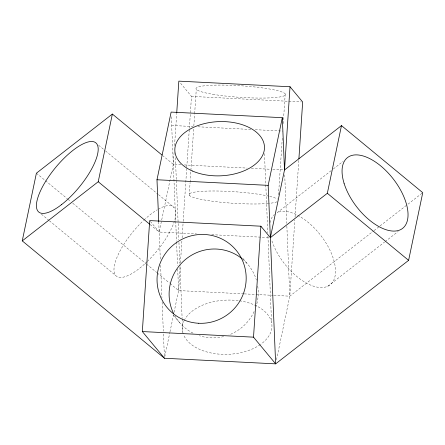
<?xml version="1.0" encoding="UTF-8"?>
<svg xmlns="http://www.w3.org/2000/svg" width="445" height="445" viewBox="0 0 445 445"><rect width="100%" height="100%" fill="white"/><g stroke="black" fill="none" stroke-linecap="round" stroke-linejoin="round"><path stroke-width="0.33" stroke-dasharray="2.23 1.67" d="M174.095 152.574L173.316 164.361L159.177 232.034L196.468 233.914M174.557 145.637L176.671 113.736M174.078 312.234L178.606 290.579L180.264 265.615M180.447 262.839L181.916 240.645M182.1 237.875L183.156 221.922M183.201 221.226L186.744 167.826M186.789 167.136L189.314 128.994M189.364 128.299L191.478 96.398L179.702 82.197M189.253 195.249L190.076 182.789M190.126 182.094L190.861 171.019M190.905 170.329L193.658 128.789M193.842 126.024L194.621 114.254M194.665 113.558L196.273 89.328M278.526 194.888L282.286 138.122M283.248 123.582L285.223 93.817M276.501 359.799L289.795 296.181L294.851 219.897M295.035 217.127L298.801 160.256M164.75 356.901L169.84 332.537M169.979 331.859L173.517 314.943M331.186 170.646L277.202 212.671A44.856 23.001 52.1 0 1 327.748 245.946A44.856 23.001 52.1 0 1 319.082 287.42A44.856 23.001 52.1 0 1 271.545 239.738M333.366 168.95L343.178 161.307M273.909 295.385L289.795 296.181L373.505 231.016M374.056 230.588L379.524 226.327M380.075 225.904L407.431 204.605M407.976 204.183L422.75 192.679M327.848 286.207L384.558 242.063M385.103 241.635L398.186 231.45M191.478 96.398L301.282 101.933M171.687 125.468L193.097 126.547M197.93 126.792L251.102 129.473M255.246 129.684L282.875 131.075M180.915 164.745L173.316 164.361L163.159 155.978M184.364 164.923L247.209 168.088M251.353 168.299L269.998 169.239M272.763 169.378L284.505 169.968M211.659 234.682L270.36 237.641M170.051 283.521L178.606 290.579L243.521 293.85M244.216 293.884L273.219 295.347M98.595 145.215L105.014 150.51M105.548 150.95L157.981 194.226M158.515 194.665L174.028 207.47M150.087 224.536L159.177 232.034L149.692 220.598M36.39 173.205L44.945 180.264M45.479 180.703L67.401 198.798M67.935 199.238L70.61 201.446M72.746 203.209L145.993 263.663M146.527 264.102L156.685 272.485M157.219 272.93L169.517 283.076M41.374 214.14L48.861 220.325M49.395 220.764L115.733 275.516M242.898 258.439L247.203 263.64M173.25 314.915L180.147 323.237M284.705 174.824L286.741 223.368M286.858 226.143L289.795 296.181M264.48 153.603L265.76 184.163M265.787 184.859L267.795 232.78M267.94 236.256L271.55 322.38M175.397 157.73L176.331 179.952M176.359 180.648L178.834 239.683M178.951 242.464L179.825 263.301M179.969 266.772L182.122 318.169M182.155 318.865L182.706 332.059M171.319 116.768L175.669 220.536M175.697 221.232L176.543 241.34M176.57 242.036L177.561 265.615M177.705 269.08L178.606 290.579M158.743 221.716L160.367 260.47M160.573 265.326L161.936 297.916M162.108 302.077L163.332 331.208M163.448 333.978L164.405 356.868M239.543 300.814A44.856 27.123 -2.4 0 1 260.842 344.207M260.325 344.575A44.856 27.123 -2.4 0 1 215.886 353.786A44.856 27.123 -2.4 0 1 183.479 334.573M183.245 333.945A44.856 27.123 -2.4 0 1 183.913 321.145M184.208 320.511A44.856 27.123 -2.4 0 1 238.876 300.72M277.063 201.769A44.856 5.796 3.8 0 1 268.752 203.393M268.19 203.443A44.856 5.796 3.8 0 1 202.948 199.705A44.856 5.796 3.8 0 1 203.337 191.244A44.856 5.796 3.8 0 1 268.53 196.106M269.714 196.384A44.856 5.796 3.8 0 1 277.43 199.082M242.825 259.368A44.856 44.15 -39.7 0 1 256.415 280.155M257.75 286.124A44.856 44.15 -39.7 0 1 256.086 306.449M254.089 311.561A44.856 44.15 -39.7 0 1 228.958 334.946M223.679 336.587A44.856 44.15 -39.7 0 1 199.327 335.73M193.019 333.133A44.856 44.15 -39.7 0 1 174.974 316.078M270.015 222.611A44.856 23.001 52.1 0 1 274.398 214.512M158.214 209.222A44.856 15.358 -50.5 0 1 175.313 217.627A44.856 15.358 -50.5 0 1 147.751 261.059M147.284 261.515A44.856 15.358 -50.5 0 1 114.026 271.022A44.856 15.358 -50.5 0 1 143.485 220.509M143.985 220.036A44.856 15.358 -50.5 0 1 157.168 209.834M212.877 94.301A44.856 5.796 3.8 0 0 285.017 95.319A44.856 5.796 3.8 0 0 224.352 85.101A44.856 5.796 3.8 0 0 212.877 94.301"/><path stroke-width="0.67" d="M164.466 358.253L142.339 331.558L149.692 220.598L260.876 226.199L270.36 237.641L327.342 193.286L341.482 125.607L422.75 192.679L408.61 260.353L275.65 363.86L164.466 358.253L22.25 240.879L36.39 173.205L112.368 114.059L162.091 155.099M176.721 113.041L178.834 81.14L290.018 86.747L302.661 102.005L298.895 158.871M158.743 221.716L156.985 179.758L171.125 112.084L282.314 117.686L268.168 185.359L275.65 363.86L253.522 337.16L260.876 226.199M290.018 86.747L284.505 169.968L270.36 237.641M22.25 240.879L98.228 181.732L112.368 114.059M341.482 125.607L284.505 169.968L282.314 117.686M156.985 179.758L268.168 185.359M142.339 331.558L253.522 337.16M327.342 193.286L408.61 260.353M98.228 181.732L149.553 224.096M173.689 313.692A44.856 44.15 -39.7 0 1 186.155 258.912A44.856 44.15 -39.7 0 1 242.303 258.934M192.513 171.041A44.856 27.123 -2.4 0 0 264.124 150.966A44.856 27.123 -2.4 0 0 202.308 124.161A44.856 27.123 -2.4 0 0 192.513 171.041M198.665 323.265A44.856 44.15 -39.7 0 0 241.596 258.628A44.856 44.15 -39.7 0 0 164.561 254.746A44.856 44.15 -39.7 0 0 198.665 323.265M344.068 183.284A44.856 23.001 52.1 0 0 400.372 229.748A44.856 23.001 52.1 0 0 380.703 165.913A44.856 23.001 52.1 0 0 344.068 183.284M61.649 204.539A44.856 15.358 -50.5 0 0 96.454 143.446A44.856 15.358 -50.5 0 0 43.816 184.425A44.856 15.358 -50.5 0 0 61.649 204.539"/></g></svg>
